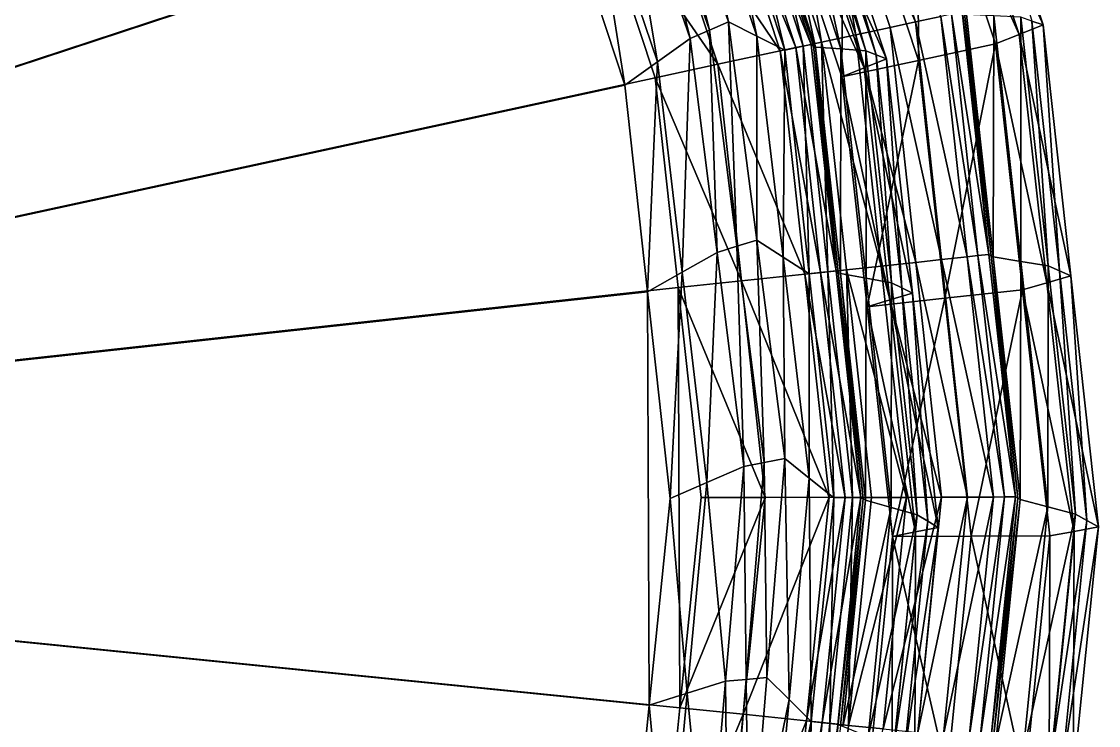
# Model space of a CAD drawing. Extents: x -0.89 to 1.27, y -1.13 to 1.5.
# Drawn here: x 0.789 to 1.27, y -0.1452 to 0.1694 of the extents above; entities that cross this region are included whole.
import ezdxf

# ---------------------------------------------------------------- set-up
doc = ezdxf.new("R2010")
doc.units = 0
doc.layers.add('NoName2', color=15, linetype='CONTINUOUS')

msp = doc.modelspace()

# ---------------------------------------------------------------- linework, layer by layer
at = {"layer": 'NoName2', "color": 0}
for points in [[(0.790944, 0.626271, 0.062981), (0.189727, -0.047198, 0.062977), (0.714364, 0.681412, 0.062979)], [(0.854386, 0.556413, 0.062983), (0.189727, -0.047198, 0.062977), (0.790944, 0.626271, 0.062981)], [(0.844202, 0.546846, 0.000989), (0.781731, 0.615635, 0.000987), (0.189721, -0.047525, 0.000983)], [(0.917829, 0.486555, 0.062984), (0.189727, -0.047198, 0.062977), (0.854386, 0.556413, 0.062983)], [(0.906672, 0.478057, 0.00099), (0.844202, 0.546846, 0.000989), (0.189721, -0.047525, 0.000983)], [(0.96536, 0.405033, 0.062986), (0.189727, -0.047198, 0.062977), (0.917829, 0.486555, 0.062984)], [(0.953476, 0.397784, 0.000992), (0.906672, 0.478057, 0.00099), (0.189721, -0.047525, 0.000983)], [(1.012891, 0.323511, 0.062987), (0.189727, -0.047198, 0.062977), (0.96536, 0.405033, 0.062986)], [(1.000279, 0.31751, 0.000993), (0.953476, 0.397784, 0.000992), (0.189721, -0.047525, 0.000983)], [(1.042434, 0.233888, 0.062988), (0.189727, -0.047198, 0.062977), (1.012891, 0.323511, 0.062987)], [(1.02937, 0.229259, 0.000995), (1.000279, 0.31751, 0.000993), (0.189721, -0.047525, 0.000983)], [(1.245261, 0.167842, 3.487968), (1.199513, 0.269748, 3.51525), (1.209824, 0.275005, 3.487945)], [(1.245261, 0.167842, 3.487968), (1.209824, 0.275005, 3.487945), (1.240266, 0.169556, 3.459991)], [(1.188225, 0.169181, 0.094497), (1.154788, 0.270613, 0.094495), (1.143846, 0.267006, 0.061855)], [(1.188225, 0.169181, 0.094497), (1.199547, 0.171638, 0.127138), (1.154788, 0.270613, 0.094495)], [(1.234616, 0.163634, 3.515269), (1.189202, 0.26449, 3.542557), (1.199513, 0.269748, 3.51525)], [(1.234616, 0.163634, 3.515269), (1.199513, 0.269748, 3.51525), (1.245261, 0.167842, 3.487968)], [(1.161612, 0.163405, 0.045895), (1.143846, 0.267006, 0.061855), (1.129068, 0.262134, 0.045894)], [(1.176903, 0.166724, 0.061856), (1.188225, 0.169181, 0.094497), (1.143846, 0.267006, 0.061855)], [(1.176903, 0.166724, 0.061856), (1.143846, 0.267006, 0.061855), (1.161612, 0.163405, 0.045895)], [(1.096252, 0.165522, 0.008192), (1.072304, 0.26196, 0.009061), (1.064201, 0.257439, 0.008499)], [(1.104828, 0.169189, 0.008612), (1.085367, 0.256997, 0.019497), (1.072304, 0.26196, 0.009061)], [(1.104828, 0.169189, 0.008612), (1.072304, 0.26196, 0.009061), (1.096252, 0.165522, 0.008192)], [(1.146322, 0.160087, 0.029935), (1.129068, 0.262134, 0.045894), (1.114289, 0.257263, 0.029934)], [(1.161612, 0.163405, 0.045895), (1.129068, 0.262134, 0.045894), (1.146322, 0.160087, 0.029935)], [(1.189683, 0.152022, 3.542545), (1.156066, 0.25361, 3.542531), (1.189202, 0.26449, 3.542557)], [(1.22397, 0.159426, 3.542571), (1.189202, 0.26449, 3.542557), (1.234616, 0.163634, 3.515269)], [(1.22397, 0.159426, 3.542571), (1.189683, 0.152022, 3.542545), (1.189202, 0.26449, 3.542557)], [(1.087676, 0.161854, 0.007772), (1.064201, 0.257439, 0.008499), (1.056099, 0.252919, 0.007938)], [(1.096252, 0.165522, 0.008192), (1.064201, 0.257439, 0.008499), (1.087676, 0.161854, 0.007772)], [(1.11737, 0.162858, 0.019273), (1.085367, 0.256997, 0.019497), (1.104828, 0.169189, 0.008612)], [(1.11737, 0.162858, 0.019273), (1.09843, 0.252035, 0.029933), (1.085367, 0.256997, 0.019497)], [(1.141726, 0.159145, 0.194005), (1.103163, 0.253714, 0.16125), (1.109847, 0.255854, 0.194004)], [(1.138117, 0.158306, 0.029935), (1.114289, 0.257263, 0.029934), (1.106359, 0.254649, 0.029934)], [(1.141723, 0.159016, 0.259512), (1.109844, 0.255725, 0.259511), (1.109843, 0.255714, 1.554133)], [(1.141723, 0.159005, 1.554134), (1.141723, 0.159016, 0.259512), (1.109843, 0.255714, 1.554133)], [(1.141723, 0.159005, 1.554134), (1.109843, 0.255714, 1.554133), (1.109846, 0.255702, 2.848755)], [(1.141724, 0.159081, 0.226758), (1.109845, 0.255789, 0.226757), (1.109844, 0.255725, 0.259511)], [(1.141723, 0.159016, 0.259512), (1.141724, 0.159081, 0.226758), (1.109844, 0.255725, 0.259511)], [(1.141726, 0.159145, 0.194005), (1.109847, 0.255854, 0.194004), (1.109845, 0.255789, 0.226757)], [(1.141724, 0.159081, 0.226758), (1.141726, 0.159145, 0.194005), (1.109845, 0.255789, 0.226757)], [(1.141722, 0.158995, 2.848756), (1.141723, 0.159005, 1.554134), (1.109846, 0.255702, 2.848755)], [(1.141722, 0.158995, 2.848756), (1.109846, 0.255702, 2.848755), (1.110796, 0.255156, 3.112041)], [(1.142696, 0.15846, 3.11206), (1.141722, 0.158995, 2.848756), (1.110796, 0.255156, 3.112041)], [(1.142696, 0.15846, 3.11206), (1.110796, 0.255156, 3.112041), (1.111746, 0.25461, 3.375327)], [(1.143669, 0.157924, 3.375362), (1.111746, 0.25461, 3.375327), (1.12258, 0.254991, 3.403631)], [(1.146322, 0.160087, 0.029935), (1.114289, 0.257263, 0.029934), (1.138117, 0.158306, 0.029935)], [(1.154907, 0.157124, 3.403663), (1.12258, 0.254991, 3.403631), (1.133413, 0.255371, 3.431935)], [(1.154907, 0.157124, 3.403663), (1.143669, 0.157924, 3.375362), (1.12258, 0.254991, 3.403631)], [(1.166144, 0.156322, 3.431965), (1.154907, 0.157124, 3.403663), (1.133413, 0.255371, 3.431935)], [(1.166144, 0.156322, 3.431965), (1.133413, 0.255371, 3.431935), (1.137847, 0.254091, 3.459915)], [(1.073068, 0.151431, 0.004384), (1.056099, 0.252919, 0.007938), (1.042734, 0.241089, 0.004466)], [(1.087676, 0.161854, 0.007772), (1.056099, 0.252919, 0.007938), (1.073068, 0.151431, 0.004384)], [(1.127895, 0.156272, 0.128497), (1.069457, 0.242732, 0.095742), (1.096479, 0.251575, 0.128496)], [(1.13481, 0.157708, 0.161251), (1.096479, 0.251575, 0.128496), (1.103163, 0.253714, 0.16125)], [(1.127895, 0.156272, 0.128497), (1.096479, 0.251575, 0.128496), (1.13481, 0.157708, 0.161251)], [(1.129913, 0.156526, 0.029935), (1.106359, 0.254649, 0.029934), (1.09843, 0.252035, 0.029933)], [(1.129913, 0.156526, 0.029935), (1.09843, 0.252035, 0.029933), (1.11737, 0.162858, 0.019273)], [(1.13481, 0.157708, 0.161251), (1.103163, 0.253714, 0.16125), (1.141726, 0.159145, 0.194005)], [(1.138117, 0.158306, 0.029935), (1.106359, 0.254649, 0.029934), (1.129913, 0.156526, 0.029935)], [(1.143669, 0.157924, 3.375362), (1.142696, 0.15846, 3.11206), (1.111746, 0.25461, 3.375327)], [(1.155397, 0.144618, 3.542519), (1.12293, 0.24273, 3.542506), (1.156066, 0.25361, 3.542531)], [(1.175372, 0.152738, 3.487917), (1.14228, 0.25281, 3.487895), (1.132605, 0.24777, 3.5152)], [(1.170758, 0.15453, 3.459941), (1.137847, 0.254091, 3.459915), (1.14228, 0.25281, 3.487895)], [(1.170758, 0.15453, 3.459941), (1.166144, 0.156322, 3.431965), (1.137847, 0.254091, 3.459915)], [(1.175372, 0.152738, 3.487917), (1.170758, 0.15453, 3.459941), (1.14228, 0.25281, 3.487895)], [(1.189683, 0.152022, 3.542545), (1.155397, 0.144618, 3.542519), (1.156066, 0.25361, 3.542531)], [(1.165385, 0.148678, 3.515218), (1.132605, 0.24777, 3.5152), (1.12293, 0.24273, 3.542506)], [(1.165385, 0.148678, 3.515218), (1.175372, 0.152738, 3.487917), (1.132605, 0.24777, 3.5152)], [(1.058461, 0.141008, 0.000996), (1.042734, 0.241089, 0.004466), (1.02937, 0.229259, 0.000995)], [(1.099936, 0.150269, 0.095744), (1.042434, 0.233888, 0.062988), (1.069457, 0.242732, 0.095742)], [(1.073068, 0.151431, 0.004384), (1.042734, 0.241089, 0.004466), (1.058461, 0.141008, 0.000996)], [(1.099936, 0.150269, 0.095744), (1.069457, 0.242732, 0.095742), (1.127895, 0.156272, 0.128497)], [(1.155397, 0.144618, 3.542519), (1.165385, 0.148678, 3.515218), (1.12293, 0.24273, 3.542506)], [(1.071977, 0.144265, 0.06299), (0.189727, -0.047198, 0.062977), (1.042434, 0.233888, 0.062988)], [(1.071977, 0.144265, 0.06299), (1.042434, 0.233888, 0.062988), (1.099936, 0.150269, 0.095744)], [(1.058461, 0.141008, 0.000996), (1.02937, 0.229259, 0.000995), (0.189721, -0.047525, 0.000983)], [(1.221051, 0.065334, 0.19242), (1.209191, 0.173731, 0.192419), (1.204369, 0.172684, 0.159778)], [(1.221043, 0.065333, 0.257701), (1.209182, 0.173714, 1.554643), (1.209183, 0.173729, 0.2577)], [(1.221042, 0.065319, 1.554644), (1.209182, 0.1737, 2.851586), (1.209182, 0.173714, 1.554643)], [(1.221042, 0.065319, 1.554644), (1.209182, 0.173714, 1.554643), (1.221043, 0.065333, 0.257701)], [(1.221042, 0.065304, 2.851588), (1.209182, 0.1737, 2.851586), (1.221042, 0.065319, 1.554644)], [(1.221042, 0.065304, 2.851588), (1.210139, 0.173109, 3.113497), (1.209182, 0.1737, 2.851586)], [(1.221047, 0.065333, 0.225061), (1.209183, 0.173729, 0.2577), (1.209187, 0.17373, 0.22506)], [(1.221043, 0.065333, 0.257701), (1.209183, 0.173729, 0.2577), (1.221047, 0.065333, 0.225061)], [(1.221051, 0.065334, 0.19242), (1.209187, 0.17373, 0.22506), (1.209191, 0.173731, 0.192419)], [(1.221047, 0.065333, 0.225061), (1.209187, 0.17373, 0.22506), (1.221051, 0.065334, 0.19242)], [(1.108493, 0.068948, 0.008116), (1.104828, 0.169189, 0.008612), (1.096252, 0.165522, 0.008192)], [(1.117354, 0.071683, 0.008428), (1.11737, 0.162858, 0.019273), (1.104828, 0.169189, 0.008612)], [(1.117354, 0.071683, 0.008428), (1.104828, 0.169189, 0.008612), (1.108493, 0.068948, 0.008116)], [(1.199841, 0.063013, 0.094498), (1.188225, 0.169181, 0.094497), (1.176903, 0.166724, 0.061856)], [(1.211295, 0.064266, 0.127139), (1.199547, 0.171638, 0.127138), (1.188225, 0.169181, 0.094497)], [(1.199841, 0.063013, 0.094498), (1.211295, 0.064266, 0.127139), (1.188225, 0.169181, 0.094497)], [(1.216173, 0.0648, 0.159779), (1.204369, 0.172684, 0.159778), (1.199547, 0.171638, 0.127138)], [(1.211295, 0.064266, 0.127139), (1.216173, 0.0648, 0.159779), (1.199547, 0.171638, 0.127138)], [(1.216173, 0.0648, 0.159779), (1.221051, 0.065334, 0.19242), (1.204369, 0.172684, 0.159778)], [(1.222031, 0.064732, 3.11351), (1.210139, 0.173109, 3.113497), (1.221042, 0.065304, 2.851588)], [(1.222031, 0.064732, 3.11351), (1.211097, 0.172518, 3.375407), (1.210139, 0.173109, 3.113497)], [(1.22302, 0.064159, 3.37543), (1.211097, 0.172518, 3.375407), (1.222031, 0.064732, 3.11351)], [(1.22302, 0.064159, 3.37543), (1.223184, 0.171895, 3.403711), (1.211097, 0.172518, 3.375407)], [(1.235257, 0.062212, 3.40373), (1.223184, 0.171895, 3.403711), (1.22302, 0.064159, 3.37543)], [(1.235257, 0.062212, 3.40373), (1.23527, 0.171271, 3.432014), (1.223184, 0.171895, 3.403711)], [(1.247495, 0.060265, 3.432029), (1.23527, 0.171271, 3.432014), (1.235257, 0.062212, 3.40373)], [(1.247495, 0.060265, 3.432029), (1.240266, 0.169556, 3.459991), (1.23527, 0.171271, 3.432014)], [(1.252558, 0.057977, 3.460002), (1.245261, 0.167842, 3.487968), (1.240266, 0.169556, 3.459991)], [(1.252558, 0.057977, 3.460002), (1.240266, 0.169556, 3.459991), (1.247495, 0.060265, 3.432029)], [(1.09963, 0.066214, 0.007805), (1.096252, 0.165522, 0.008192), (1.087676, 0.161854, 0.007772)], [(1.108493, 0.068948, 0.008116), (1.096252, 0.165522, 0.008192), (1.09963, 0.066214, 0.007805)], [(1.188387, 0.06176, 0.061857), (1.176903, 0.166724, 0.061856), (1.161612, 0.163405, 0.045895)], [(1.188387, 0.06176, 0.061857), (1.199841, 0.063013, 0.094498), (1.176903, 0.166724, 0.061856)], [(1.246858, 0.052579, 3.515271), (1.22397, 0.159426, 3.542571), (1.234616, 0.163634, 3.515269)], [(1.257621, 0.055689, 3.487974), (1.234616, 0.163634, 3.515269), (1.245261, 0.167842, 3.487968)], [(1.246858, 0.052579, 3.515271), (1.234616, 0.163634, 3.515269), (1.257621, 0.055689, 3.487974)], [(1.257621, 0.055689, 3.487974), (1.245261, 0.167842, 3.487968), (1.252558, 0.057977, 3.460002)], [(1.087676, 0.161854, 0.007772), (1.073068, 0.151431, 0.004384), (1.084099, 0.057426, 0.004401)], [(1.09963, 0.066214, 0.007805), (1.087676, 0.161854, 0.007772), (1.084099, 0.057426, 0.004401)], [(1.129103, 0.064121, 0.019182), (1.11737, 0.162858, 0.019273), (1.117354, 0.071683, 0.008428)], [(1.129103, 0.064121, 0.019182), (1.129913, 0.156526, 0.029935), (1.11737, 0.162858, 0.019273)], [(1.152801, 0.057922, 0.194006), (1.13481, 0.157708, 0.161251), (1.141726, 0.159145, 0.194005)], [(1.149151, 0.057467, 0.029936), (1.146322, 0.160087, 0.029935), (1.138117, 0.158306, 0.029935)], [(1.152798, 0.057782, 1.554135), (1.141723, 0.159005, 1.554134), (1.141722, 0.158995, 2.848756)], [(1.152797, 0.057771, 2.848757), (1.141722, 0.158995, 2.848756), (1.142696, 0.15846, 3.11206)], [(1.152797, 0.057771, 2.848757), (1.152798, 0.057782, 1.554135), (1.141722, 0.158995, 2.848756)], [(1.1528, 0.057857, 0.226759), (1.141724, 0.159081, 0.226758), (1.141723, 0.159016, 0.259512)], [(1.152799, 0.057793, 0.259513), (1.141723, 0.159016, 0.259512), (1.141723, 0.159005, 1.554134)], [(1.152799, 0.057793, 0.259513), (1.1528, 0.057857, 0.226759), (1.141723, 0.159016, 0.259512)], [(1.152798, 0.057782, 1.554135), (1.152799, 0.057793, 0.259513), (1.141723, 0.159005, 1.554134)], [(1.152801, 0.057922, 0.194006), (1.141726, 0.159145, 0.194005), (1.141724, 0.159081, 0.226758)], [(1.1528, 0.057857, 0.226759), (1.152801, 0.057922, 0.194006), (1.141724, 0.159081, 0.226758)], [(1.17292, 0.060067, 0.045897), (1.161612, 0.163405, 0.045895), (1.146322, 0.160087, 0.029935)], [(1.157451, 0.058375, 0.029936), (1.146322, 0.160087, 0.029935), (1.149151, 0.057467, 0.029936)], [(1.157451, 0.058375, 0.029936), (1.17292, 0.060067, 0.045897), (1.146322, 0.160087, 0.029935)], [(1.17292, 0.060067, 0.045897), (1.188387, 0.06176, 0.061857), (1.161612, 0.163405, 0.045895)], [(1.22397, 0.159426, 3.542571), (1.201408, 0.045704, 3.542543), (1.189683, 0.152022, 3.542545)], [(1.236096, 0.04947, 3.542568), (1.201408, 0.045704, 3.542543), (1.22397, 0.159426, 3.542571)], [(1.236096, 0.04947, 3.542568), (1.22397, 0.159426, 3.542571), (1.246858, 0.052579, 3.515271)], [(1.13881, 0.056519, 0.128499), (1.099936, 0.150269, 0.095744), (1.127895, 0.156272, 0.128497)], [(1.145805, 0.057221, 0.161252), (1.127895, 0.156272, 0.128497), (1.13481, 0.157708, 0.161251)], [(1.13881, 0.056519, 0.128499), (1.127895, 0.156272, 0.128497), (1.145805, 0.057221, 0.161252)], [(1.140851, 0.056558, 0.029936), (1.129913, 0.156526, 0.029935), (1.129103, 0.064121, 0.019182)], [(1.140851, 0.056558, 0.029936), (1.138117, 0.158306, 0.029935), (1.129913, 0.156526, 0.029935)], [(1.145805, 0.057221, 0.161252), (1.13481, 0.157708, 0.161251), (1.152801, 0.057922, 0.194006)], [(1.149151, 0.057467, 0.029936), (1.138117, 0.158306, 0.029935), (1.140851, 0.056558, 0.029936)], [(1.1538, 0.057254, 3.112072), (1.152797, 0.057771, 2.848757), (1.142696, 0.15846, 3.11206)], [(1.1538, 0.057254, 3.112072), (1.142696, 0.15846, 3.11206), (1.143669, 0.157924, 3.375362)], [(1.154801, 0.056736, 3.375384), (1.143669, 0.157924, 3.375362), (1.154907, 0.157124, 3.403663)], [(1.154801, 0.056736, 3.375384), (1.1538, 0.057254, 3.112072), (1.143669, 0.157924, 3.375362)], [(1.16618, 0.054699, 3.403682), (1.154801, 0.056736, 3.375384), (1.154907, 0.157124, 3.403663)], [(1.16618, 0.054699, 3.403682), (1.154907, 0.157124, 3.403663), (1.166144, 0.156322, 3.431965)], [(1.177558, 0.052661, 3.431979), (1.16618, 0.054699, 3.403682), (1.166144, 0.156322, 3.431965)], [(1.177558, 0.052661, 3.431979), (1.166144, 0.156322, 3.431965), (1.170758, 0.15453, 3.459941)], [(1.182235, 0.050334, 3.459951), (1.177558, 0.052661, 3.431979), (1.170758, 0.15453, 3.459941)], [(1.182235, 0.050334, 3.459951), (1.170758, 0.15453, 3.459941), (1.175372, 0.152738, 3.487917)], [(1.073068, 0.151431, 0.004384), (1.058461, 0.141008, 0.000996), (1.068567, 0.048638, 0.000997)], [(1.084099, 0.057426, 0.004401), (1.073068, 0.151431, 0.004384), (1.068567, 0.048638, 0.000997)], [(1.110525, 0.053489, 0.095745), (1.071977, 0.144265, 0.06299), (1.099936, 0.150269, 0.095744)], [(1.110525, 0.053489, 0.095745), (1.099936, 0.150269, 0.095744), (1.13881, 0.056519, 0.128499)], [(1.189683, 0.152022, 3.542545), (1.16672, 0.041938, 3.542517), (1.155397, 0.144618, 3.542519)], [(1.186912, 0.048007, 3.487923), (1.175372, 0.152738, 3.487917), (1.165385, 0.148678, 3.515218)], [(1.201408, 0.045704, 3.542543), (1.16672, 0.041938, 3.542517), (1.189683, 0.152022, 3.542545)], [(1.186912, 0.048007, 3.487923), (1.182235, 0.050334, 3.459951), (1.175372, 0.152738, 3.487917)], [(1.176816, 0.044973, 3.515219), (1.165385, 0.148678, 3.515218), (1.155397, 0.144618, 3.542519)], [(1.16672, 0.041938, 3.542517), (1.176816, 0.044973, 3.515219), (1.155397, 0.144618, 3.542519)], [(1.176816, 0.044973, 3.515219), (1.186912, 0.048007, 3.487923), (1.165385, 0.148678, 3.515218)], [(1.068567, 0.048638, 0.000997), (1.058461, 0.141008, 0.000996), (0.189721, -0.047525, 0.000983)], [(1.082241, 0.050459, 0.062991), (0.189727, -0.047198, 0.062977), (1.071977, 0.144265, 0.06299)], [(1.082241, 0.050459, 0.062991), (1.071977, 0.144265, 0.06299), (1.110525, 0.053489, 0.095745)], [(1.111585, -0.029426, 0.007837), (1.108493, 0.068948, 0.008116), (1.09963, 0.066214, 0.007805)], [(1.120733, -0.027625, 0.00804), (1.117354, 0.071683, 0.008428), (1.108493, 0.068948, 0.008116)], [(1.120733, -0.027625, 0.00804), (1.108493, 0.068948, 0.008116), (1.111585, -0.029426, 0.007837)], [(1.129881, -0.025824, 0.008244), (1.129103, 0.064121, 0.019182), (1.117354, 0.071683, 0.008428)], [(1.129881, -0.025824, 0.008244), (1.117354, 0.071683, 0.008428), (1.120733, -0.027625, 0.00804)], [(1.09963, 0.066214, 0.007805), (1.084099, 0.057426, 0.004401), (1.09513, -0.03658, 0.004417)], [(1.111585, -0.029426, 0.007837), (1.09963, 0.066214, 0.007805), (1.09513, -0.03658, 0.004417)], [(1.140835, -0.034616, 0.01909), (1.129103, 0.064121, 0.019182), (1.129881, -0.025824, 0.008244)], [(1.140835, -0.034616, 0.01909), (1.140851, 0.056558, 0.029936), (1.129103, 0.064121, 0.019182)], [(1.211458, -0.043155, 0.094499), (1.199841, 0.063013, 0.094498), (1.188387, 0.06176, 0.061857)], [(1.223043, -0.043105, 0.12714), (1.211295, 0.064266, 0.127139), (1.199841, 0.063013, 0.094498)], [(1.211458, -0.043155, 0.094499), (1.223043, -0.043105, 0.12714), (1.199841, 0.063013, 0.094498)], [(1.227978, -0.043084, 0.159781), (1.216173, 0.0648, 0.159779), (1.211295, 0.064266, 0.127139)], [(1.223043, -0.043105, 0.12714), (1.227978, -0.043084, 0.159781), (1.211295, 0.064266, 0.127139)], [(1.232912, -0.043063, 0.192421), (1.221051, 0.065334, 0.19242), (1.216173, 0.0648, 0.159779)], [(1.227978, -0.043084, 0.159781), (1.232912, -0.043063, 0.192421), (1.216173, 0.0648, 0.159779)], [(1.232903, -0.043063, 0.257703), (1.221042, 0.065319, 1.554644), (1.221043, 0.065333, 0.257701)], [(1.232902, -0.043077, 1.554646), (1.221042, 0.065319, 1.554644), (1.232903, -0.043063, 0.257703)], [(1.232902, -0.043077, 1.554646), (1.221042, 0.065304, 2.851588), (1.221042, 0.065319, 1.554644)], [(1.232902, -0.043092, 2.851588), (1.222031, 0.064732, 3.11351), (1.221042, 0.065304, 2.851588)], [(1.232902, -0.043092, 2.851588), (1.221042, 0.065304, 2.851588), (1.232902, -0.043077, 1.554646)], [(1.232908, -0.043063, 0.225062), (1.221043, 0.065333, 0.257701), (1.221047, 0.065333, 0.225061)], [(1.232903, -0.043063, 0.257703), (1.221043, 0.065333, 0.257701), (1.232908, -0.043063, 0.225062)], [(1.232912, -0.043063, 0.192421), (1.221047, 0.065333, 0.225061), (1.221051, 0.065334, 0.19242)], [(1.232908, -0.043063, 0.225062), (1.221047, 0.065333, 0.225061), (1.232912, -0.043063, 0.192421)], [(1.233922, -0.043646, 3.113521), (1.222031, 0.064732, 3.11351), (1.232902, -0.043092, 2.851588)], [(1.233922, -0.043646, 3.113521), (1.22302, 0.064159, 3.37543), (1.222031, 0.064732, 3.11351)], [(1.234942, -0.0442, 3.375454), (1.235257, 0.062212, 3.40373), (1.22302, 0.064159, 3.37543)], [(1.234942, -0.0442, 3.375454), (1.22302, 0.064159, 3.37543), (1.233922, -0.043646, 3.113521)], [(1.163877, -0.043302, 0.194007), (1.145805, 0.057221, 0.161252), (1.152801, 0.057922, 0.194006)], [(1.160185, -0.043373, 0.029937), (1.157451, 0.058375, 0.029936), (1.149151, 0.057467, 0.029936)], [(1.163873, -0.043441, 1.554137), (1.152798, 0.057782, 1.554135), (1.152797, 0.057771, 2.848757)], [(1.163873, -0.043452, 2.848759), (1.163873, -0.043441, 1.554137), (1.152797, 0.057771, 2.848757)], [(1.163873, -0.043452, 2.848759), (1.152797, 0.057771, 2.848757), (1.1538, 0.057254, 3.112072)], [(1.163873, -0.04343, 0.259514), (1.152799, 0.057793, 0.259513), (1.152798, 0.057782, 1.554135)], [(1.163873, -0.043441, 1.554137), (1.163873, -0.04343, 0.259514), (1.152798, 0.057782, 1.554135)], [(1.163875, -0.043366, 0.22676), (1.1528, 0.057857, 0.226759), (1.152799, 0.057793, 0.259513)], [(1.163873, -0.04343, 0.259514), (1.163875, -0.043366, 0.22676), (1.152799, 0.057793, 0.259513)], [(1.163877, -0.043302, 0.194007), (1.152801, 0.057922, 0.194006), (1.1528, 0.057857, 0.226759)], [(1.163875, -0.043366, 0.22676), (1.163877, -0.043302, 0.194007), (1.1528, 0.057857, 0.226759)], [(1.184226, -0.043271, 0.045898), (1.17292, 0.060067, 0.045897), (1.157451, 0.058375, 0.029936)], [(1.16858, -0.043337, 0.029937), (1.184226, -0.043271, 0.045898), (1.157451, 0.058375, 0.029936)], [(1.16858, -0.043337, 0.029937), (1.157451, 0.058375, 0.029936), (1.160185, -0.043373, 0.029937)], [(1.199872, -0.043204, 0.061858), (1.188387, 0.06176, 0.061857), (1.17292, 0.060067, 0.045897)], [(1.184226, -0.043271, 0.045898), (1.199872, -0.043204, 0.061858), (1.17292, 0.060067, 0.045897)], [(1.199872, -0.043204, 0.061858), (1.211458, -0.043155, 0.094499), (1.188387, 0.06176, 0.061857)], [(1.247331, -0.047471, 3.403749), (1.235257, 0.062212, 3.40373), (1.234942, -0.0442, 3.375454)], [(1.247331, -0.047471, 3.403749), (1.247495, 0.060265, 3.432029), (1.235257, 0.062212, 3.40373)], [(1.259719, -0.050742, 3.432045), (1.247495, 0.060265, 3.432029), (1.247331, -0.047471, 3.403749)], [(1.259719, -0.050742, 3.432045), (1.252558, 0.057977, 3.460002), (1.247495, 0.060265, 3.432029)], [(1.264849, -0.053603, 3.460013), (1.252558, 0.057977, 3.460002), (1.259719, -0.050742, 3.432045)], [(1.264849, -0.053603, 3.460013), (1.257621, 0.055689, 3.487974), (1.252558, 0.057977, 3.460002)], [(1.084099, 0.057426, 0.004401), (1.068567, 0.048638, 0.000997), (1.078674, -0.043733, 0.000998)], [(1.09513, -0.03658, 0.004417), (1.084099, 0.057426, 0.004401), (1.078674, -0.043733, 0.000998)], [(1.121114, -0.04329, 0.095746), (1.082241, 0.050459, 0.062991), (1.110525, 0.053489, 0.095745)], [(1.149724, -0.043233, 0.1285), (1.110525, 0.053489, 0.095745), (1.13881, 0.056519, 0.128499)], [(1.121114, -0.04329, 0.095746), (1.110525, 0.053489, 0.095745), (1.149724, -0.043233, 0.1285)], [(1.1568, -0.043267, 0.161253), (1.13881, 0.056519, 0.128499), (1.145805, 0.057221, 0.161252)], [(1.149724, -0.043233, 0.1285), (1.13881, 0.056519, 0.128499), (1.1568, -0.043267, 0.161253)], [(1.151789, -0.043409, 0.029937), (1.140851, 0.056558, 0.029936), (1.140835, -0.034616, 0.01909)], [(1.151789, -0.043409, 0.029937), (1.149151, 0.057467, 0.029936), (1.140851, 0.056558, 0.029936)], [(1.1568, -0.043267, 0.161253), (1.145805, 0.057221, 0.161252), (1.163877, -0.043302, 0.194007)], [(1.160185, -0.043373, 0.029937), (1.149151, 0.057467, 0.029936), (1.151789, -0.043409, 0.029937)], [(1.164903, -0.043952, 3.112082), (1.163873, -0.043452, 2.848759), (1.1538, 0.057254, 3.112072)], [(1.164903, -0.043952, 3.112082), (1.1538, 0.057254, 3.112072), (1.154801, 0.056736, 3.375384)], [(1.165933, -0.044452, 3.375405), (1.164903, -0.043952, 3.112082), (1.154801, 0.056736, 3.375384)], [(1.165933, -0.044452, 3.375405), (1.154801, 0.056736, 3.375384), (1.16618, 0.054699, 3.403682)], [(1.177453, -0.047726, 3.403699), (1.165933, -0.044452, 3.375405), (1.16618, 0.054699, 3.403682)], [(1.177453, -0.047726, 3.403699), (1.16618, 0.054699, 3.403682), (1.177558, 0.052661, 3.431979)], [(1.26998, -0.056463, 3.487981), (1.246858, 0.052579, 3.515271), (1.257621, 0.055689, 3.487974)], [(1.26998, -0.056463, 3.487981), (1.257621, 0.055689, 3.487974), (1.264849, -0.053603, 3.460013)], [(1.069355, -0.136187, 0.000998), (1.068567, 0.048638, 0.000997), (0.189721, -0.047525, 0.000983)], [(1.083041, -0.137239, 0.062992), (0.189727, -0.047198, 0.062977), (1.082241, 0.050459, 0.062991)], [(1.078674, -0.043733, 0.000998), (1.068567, 0.048638, 0.000997), (1.069355, -0.136187, 0.000998)], [(1.092505, -0.043348, 0.062992), (1.083041, -0.137239, 0.062992), (1.082241, 0.050459, 0.062991)], [(1.092505, -0.043348, 0.062992), (1.082241, 0.050459, 0.062991), (1.121114, -0.04329, 0.095746)], [(1.188972, -0.051, 3.431992), (1.177453, -0.047726, 3.403699), (1.177558, 0.052661, 3.431979)], [(1.188972, -0.051, 3.431992), (1.177558, 0.052661, 3.431979), (1.182235, 0.050334, 3.459951)], [(1.193712, -0.053862, 3.45996), (1.182235, 0.050334, 3.459951), (1.186912, 0.048007, 3.487923)], [(1.193712, -0.053862, 3.45996), (1.188972, -0.051, 3.431992), (1.182235, 0.050334, 3.459951)], [(1.236096, 0.04947, 3.542568), (1.213131, -0.060615, 3.542539), (1.201408, 0.045704, 3.542543)], [(1.248222, -0.060487, 3.542565), (1.213131, -0.060615, 3.542539), (1.236096, 0.04947, 3.542568)], [(1.259101, -0.058475, 3.515273), (1.236096, 0.04947, 3.542568), (1.246858, 0.052579, 3.515271)], [(1.248222, -0.060487, 3.542565), (1.236096, 0.04947, 3.542568), (1.259101, -0.058475, 3.515273)], [(1.259101, -0.058475, 3.515273), (1.246858, 0.052579, 3.515271), (1.26998, -0.056463, 3.487981)], [(1.201408, 0.045704, 3.542543), (1.178041, -0.060743, 3.542514), (1.16672, 0.041938, 3.542517)], [(1.188247, -0.058733, 3.515222), (1.176816, 0.044973, 3.515219), (1.16672, 0.041938, 3.542517)], [(1.198452, -0.056724, 3.487929), (1.186912, 0.048007, 3.487923), (1.176816, 0.044973, 3.515219)], [(1.188247, -0.058733, 3.515222), (1.198452, -0.056724, 3.487929), (1.176816, 0.044973, 3.515219)], [(1.213131, -0.060615, 3.542539), (1.178041, -0.060743, 3.542514), (1.201408, 0.045704, 3.542543)], [(1.198452, -0.056724, 3.487929), (1.193712, -0.053862, 3.45996), (1.186912, 0.048007, 3.487923)], [(1.178041, -0.060743, 3.542514), (1.188247, -0.058733, 3.515222), (1.16672, 0.041938, 3.542517)], [(1.120733, -0.027625, 0.00804), (1.111585, -0.029426, 0.007837), (1.112629, -0.124633, 0.008199)], [(1.121863, -0.123804, 0.008332), (1.120733, -0.027625, 0.00804), (1.112629, -0.124633, 0.008199)], [(1.129881, -0.025824, 0.008244), (1.120733, -0.027625, 0.00804), (1.121863, -0.123804, 0.008332)], [(1.131783, -0.133635, 0.019135), (1.129881, -0.025824, 0.008244), (1.121863, -0.123804, 0.008332)], [(1.140835, -0.034616, 0.01909), (1.129881, -0.025824, 0.008244), (1.131783, -0.133635, 0.019135)], [(1.111585, -0.029426, 0.007837), (1.09513, -0.03658, 0.004417), (1.103395, -0.125462, 0.008066)], [(1.112629, -0.124633, 0.008199), (1.111585, -0.029426, 0.007837), (1.103395, -0.125462, 0.008066)], [(1.09513, -0.03658, 0.004417), (1.078674, -0.043733, 0.000998), (1.086375, -0.130824, 0.004532)], [(1.103395, -0.125462, 0.008066), (1.09513, -0.03658, 0.004417), (1.086375, -0.130824, 0.004532)], [(1.141704, -0.143466, 0.029938), (1.140835, -0.034616, 0.01909), (1.131783, -0.133635, 0.019135)], [(1.151789, -0.043409, 0.029937), (1.140835, -0.034616, 0.01909), (1.141704, -0.143466, 0.029938)], [(1.111351, -0.140157, 0.095746), (1.121114, -0.04329, 0.095746), (1.149724, -0.043233, 0.1285)], [(1.13966, -0.143075, 0.1285), (1.111351, -0.140157, 0.095746), (1.149724, -0.043233, 0.1285)], [(1.13966, -0.143075, 0.1285), (1.149724, -0.043233, 0.1285), (1.1568, -0.043267, 0.161253)], [(1.146662, -0.143846, 0.161254), (1.13966, -0.143075, 0.1285), (1.1568, -0.043267, 0.161253)], [(1.146662, -0.143846, 0.161254), (1.1568, -0.043267, 0.161253), (1.163877, -0.043302, 0.194007)], [(1.158318, -0.145141, 0.029938), (1.184226, -0.043271, 0.045898), (1.16858, -0.043337, 0.029937)], [(1.1738, -0.146701, 0.045898), (1.184226, -0.043271, 0.045898), (1.158318, -0.145141, 0.029938)], [(1.1738, -0.146701, 0.045898), (1.199872, -0.043204, 0.061858), (1.184226, -0.043271, 0.045898)], [(1.189283, -0.148262, 0.061859), (1.199872, -0.043204, 0.061858), (1.1738, -0.146701, 0.045898)], [(1.189283, -0.148262, 0.061859), (1.211458, -0.043155, 0.094499), (1.199872, -0.043204, 0.061858)], [(1.200747, -0.149417, 0.0945), (1.211458, -0.043155, 0.094499), (1.189283, -0.148262, 0.061859)], [(1.200747, -0.149417, 0.0945), (1.223043, -0.043105, 0.12714), (1.211458, -0.043155, 0.094499)], [(1.212211, -0.150573, 0.127141), (1.223043, -0.043105, 0.12714), (1.200747, -0.149417, 0.0945)], [(1.212211, -0.150573, 0.127141), (1.227978, -0.043084, 0.159781), (1.223043, -0.043105, 0.12714)], [(1.217093, -0.151065, 0.159781), (1.227978, -0.043084, 0.159781), (1.212211, -0.150573, 0.127141)], [(1.217093, -0.151065, 0.159781), (1.232912, -0.043063, 0.192421), (1.227978, -0.043084, 0.159781)], [(1.221976, -0.151557, 0.192422), (1.232912, -0.043063, 0.192421), (1.217093, -0.151065, 0.159781)], [(1.221966, -0.151585, 2.85159), (1.232902, -0.043092, 2.851588), (1.221967, -0.151571, 1.554646)], [(1.221966, -0.151585, 2.85159), (1.233922, -0.043646, 3.113521), (1.232902, -0.043092, 2.851588)], [(1.221967, -0.151556, 0.257703), (1.232903, -0.043063, 0.257703), (1.232908, -0.043063, 0.225062)], [(1.221971, -0.151557, 0.225063), (1.221967, -0.151556, 0.257703), (1.232908, -0.043063, 0.225062)], [(1.221967, -0.151556, 0.257703), (1.232902, -0.043077, 1.554646), (1.232903, -0.043063, 0.257703)], [(1.221967, -0.151571, 1.554646), (1.232902, -0.043092, 2.851588), (1.232902, -0.043077, 1.554646)], [(1.221967, -0.151571, 1.554646), (1.232902, -0.043077, 1.554646), (1.221967, -0.151556, 0.257703)], [(1.221971, -0.151557, 0.225063), (1.232908, -0.043063, 0.225062), (1.232912, -0.043063, 0.192421)], [(1.221976, -0.151557, 0.192422), (1.221971, -0.151557, 0.225063), (1.232912, -0.043063, 0.192421)], [(0.849244, -0.636291, 0.000999), (0.189721, -0.047525, 0.000983), (0.787362, -0.70561, 0.000999)], [(0.911126, -0.566972, 0.000999), (0.189721, -0.047525, 0.000983), (0.849244, -0.636291, 0.000999)], [(0.957244, -0.486302, 0.000999), (0.189721, -0.047525, 0.000983), (0.911126, -0.566972, 0.000999)], [(1.003361, -0.405632, 0.001), (0.189721, -0.047525, 0.000983), (0.957244, -0.486302, 0.000999)], [(1.031698, -0.317136, 0.000999), (0.189721, -0.047525, 0.000983), (1.003361, -0.405632, 0.001)], [(1.060036, -0.22864, 0.000999), (0.189721, -0.047525, 0.000983), (1.031698, -0.317136, 0.000999)], [(1.069355, -0.136187, 0.000998), (0.189721, -0.047525, 0.000983), (1.060036, -0.22864, 0.000999)], [(1.073578, -0.23113, 0.062993), (1.044799, -0.321001, 0.062993), (0.189727, -0.047198, 0.062977)], [(1.083041, -0.137239, 0.062992), (1.073578, -0.23113, 0.062993), (0.189727, -0.047198, 0.062977)], [(1.016021, -0.410872, 0.062994), (0.969186, -0.492797, 0.062994), (0.189727, -0.047198, 0.062977)], [(1.044799, -0.321001, 0.062993), (1.016021, -0.410872, 0.062994), (0.189727, -0.047198, 0.062977)], [(0.922352, -0.574721, 0.062994), (0.859507, -0.645118, 0.062993), (0.189727, -0.047198, 0.062977)], [(0.969186, -0.492797, 0.062994), (0.922352, -0.574721, 0.062994), (0.189727, -0.047198, 0.062977)], [(0.796663, -0.715515, 0.062993), (0.720556, -0.771307, 0.062992), (0.189727, -0.047198, 0.062977)], [(0.859507, -0.645118, 0.062993), (0.796663, -0.715515, 0.062993), (0.189727, -0.047198, 0.062977)], [(1.086375, -0.130824, 0.004532), (1.078674, -0.043733, 0.000998), (1.069355, -0.136187, 0.000998)], [(1.083041, -0.137239, 0.062992), (1.092505, -0.043348, 0.062992), (1.121114, -0.04329, 0.095746)], [(1.111351, -0.140157, 0.095746), (1.083041, -0.137239, 0.062992), (1.121114, -0.04329, 0.095746)], [(1.150011, -0.144304, 0.029938), (1.151789, -0.043409, 0.029937), (1.141704, -0.143466, 0.029938)], [(1.153664, -0.144616, 0.194008), (1.146662, -0.143846, 0.161254), (1.163877, -0.043302, 0.194007)], [(1.158318, -0.145141, 0.029938), (1.160185, -0.043373, 0.029937), (1.150011, -0.144304, 0.029938)], [(1.160185, -0.043373, 0.029937), (1.151789, -0.043409, 0.029937), (1.150011, -0.144304, 0.029938)], [(1.153661, -0.144745, 0.259515), (1.163873, -0.04343, 0.259514), (1.163873, -0.043441, 1.554137)], [(1.153661, -0.144745, 0.259515), (1.153663, -0.14468, 0.226761), (1.163873, -0.04343, 0.259514)], [(1.153661, -0.144755, 1.554137), (1.153661, -0.144745, 0.259515), (1.163873, -0.043441, 1.554137)], [(1.153661, -0.144755, 1.554137), (1.163873, -0.043441, 1.554137), (1.163873, -0.043452, 2.848759)], [(1.153661, -0.144766, 2.848759), (1.163873, -0.043452, 2.848759), (1.164903, -0.043952, 3.112082)], [(1.153661, -0.144766, 2.848759), (1.153661, -0.144755, 1.554137), (1.163873, -0.043452, 2.848759)], [(1.154724, -0.145243, 3.112086), (1.153661, -0.144766, 2.848759), (1.164903, -0.043952, 3.112082)], [(1.153663, -0.14468, 0.226761), (1.153664, -0.144616, 0.194008), (1.163875, -0.043366, 0.22676)], [(1.153663, -0.14468, 0.226761), (1.163875, -0.043366, 0.22676), (1.163873, -0.04343, 0.259514)], [(1.153664, -0.144616, 0.194008), (1.163877, -0.043302, 0.194007), (1.163875, -0.043366, 0.22676)], [(1.154724, -0.145243, 3.112086), (1.164903, -0.043952, 3.112082), (1.165933, -0.044452, 3.375405)], [(1.155787, -0.145719, 3.375412), (1.154724, -0.145243, 3.112086), (1.165933, -0.044452, 3.375405)], [(1.155787, -0.145719, 3.375412), (1.165933, -0.044452, 3.375405), (1.177453, -0.047726, 3.403699)], [(1.16718, -0.15023, 3.403702), (1.155787, -0.145719, 3.375412), (1.177453, -0.047726, 3.403699)], [(1.16858, -0.043337, 0.029937), (1.160185, -0.043373, 0.029937), (1.158318, -0.145141, 0.029938)], [(1.16718, -0.15023, 3.403702), (1.177453, -0.047726, 3.403699), (1.188972, -0.051, 3.431992)], [(1.223021, -0.152113, 3.113525), (1.233922, -0.043646, 3.113521), (1.221966, -0.151585, 2.85159)], [(1.223021, -0.152113, 3.113525), (1.234942, -0.0442, 3.375454), (1.233922, -0.043646, 3.113521)], [(1.224075, -0.152642, 3.375461), (1.234942, -0.0442, 3.375454), (1.223021, -0.152113, 3.113525)], [(1.224075, -0.152642, 3.375461), (1.247331, -0.047471, 3.403749), (1.234942, -0.0442, 3.375454)], [(1.236328, -0.157238, 3.403752), (1.247331, -0.047471, 3.403749), (1.224075, -0.152642, 3.375461)], [(1.236328, -0.157238, 3.403752), (1.259719, -0.050742, 3.432045), (1.247331, -0.047471, 3.403749)], [(1.178572, -0.154741, 3.431991), (1.16718, -0.15023, 3.403702), (1.188972, -0.051, 3.431992)], [(1.178572, -0.154741, 3.431991), (1.188972, -0.051, 3.431992), (1.193712, -0.053862, 3.45996)], [(1.248581, -0.161834, 3.432043), (1.259719, -0.050742, 3.432045), (1.236328, -0.157238, 3.403752)], [(1.248581, -0.161834, 3.432043), (1.264849, -0.053603, 3.460013), (1.259719, -0.050742, 3.432045)], [(1.183254, -0.158138, 3.459955), (1.178572, -0.154741, 3.431991), (1.193712, -0.053862, 3.45996)], [(1.183254, -0.158138, 3.459955), (1.193712, -0.053862, 3.45996), (1.198452, -0.056724, 3.487929)], [(1.187936, -0.161536, 3.48792), (1.183254, -0.158138, 3.459955), (1.198452, -0.056724, 3.487929)], [(1.187936, -0.161536, 3.48792), (1.198452, -0.056724, 3.487929), (1.188247, -0.058733, 3.515222)], [(1.253649, -0.165268, 3.460007), (1.264849, -0.053603, 3.460013), (1.248581, -0.161834, 3.432043)], [(1.253649, -0.165268, 3.460007), (1.26998, -0.056463, 3.487981), (1.264849, -0.053603, 3.460013)], [(1.258718, -0.168702, 3.48797), (1.26998, -0.056463, 3.487981), (1.253649, -0.165268, 3.460007)], [(1.258718, -0.168702, 3.48797), (1.259101, -0.058475, 3.515273), (1.26998, -0.056463, 3.487981)], [(1.202447, -0.167014, 3.54252), (1.167724, -0.163502, 3.542496), (1.178041, -0.060743, 3.542514)], [(1.167724, -0.163502, 3.542496), (1.17783, -0.162519, 3.515207), (1.178041, -0.060743, 3.542514)], [(1.17783, -0.162519, 3.515207), (1.188247, -0.058733, 3.515222), (1.178041, -0.060743, 3.542514)], [(1.17783, -0.162519, 3.515207), (1.187936, -0.161536, 3.48792), (1.188247, -0.058733, 3.515222)], [(1.213131, -0.060615, 3.542539), (1.202447, -0.167014, 3.54252), (1.178041, -0.060743, 3.542514)], [(1.237171, -0.170527, 3.542546), (1.202447, -0.167014, 3.54252), (1.213131, -0.060615, 3.542539)], [(1.248222, -0.060487, 3.542565), (1.237171, -0.170527, 3.542546), (1.213131, -0.060615, 3.542539)], [(1.237171, -0.170527, 3.542546), (1.248222, -0.060487, 3.542565), (1.247944, -0.169614, 3.515258)], [(1.247944, -0.169614, 3.515258), (1.248222, -0.060487, 3.542565), (1.259101, -0.058475, 3.515273)], [(1.247944, -0.169614, 3.515258), (1.259101, -0.058475, 3.515273), (1.258718, -0.168702, 3.48797)], [(1.112629, -0.124633, 0.008199), (1.103395, -0.125462, 0.008066), (1.104525, -0.221641, 0.008358)], [(1.113845, -0.221785, 0.008421), (1.112629, -0.124633, 0.008199), (1.104525, -0.221641, 0.008358)], [(1.121863, -0.123804, 0.008332), (1.112629, -0.124633, 0.008199), (1.113845, -0.221785, 0.008421)], [(1.113845, -0.221785, 0.008421), (1.131783, -0.133635, 0.019135), (1.121863, -0.123804, 0.008332)], [(1.103395, -0.125462, 0.008066), (1.086375, -0.130824, 0.004532), (1.095204, -0.221497, 0.008294)], [(1.104525, -0.221641, 0.008358), (1.103395, -0.125462, 0.008066), (1.095204, -0.221497, 0.008294)], [(1.086375, -0.130824, 0.004532), (1.069355, -0.136187, 0.000998), (1.07762, -0.225069, 0.004647)], [(1.095204, -0.221497, 0.008294), (1.086375, -0.130824, 0.004532), (1.07762, -0.225069, 0.004647)], [(1.122732, -0.232654, 0.019179), (1.131783, -0.133635, 0.019135), (1.113845, -0.221785, 0.008421)], [(1.122732, -0.232654, 0.019179), (1.141704, -0.143466, 0.029938), (1.131783, -0.133635, 0.019135)], [(1.07762, -0.225069, 0.004647), (1.069355, -0.136187, 0.000998), (1.060036, -0.22864, 0.000999)], [(1.073578, -0.23113, 0.062993), (1.083041, -0.137239, 0.062992), (1.111351, -0.140157, 0.095746)], [(1.101587, -0.237023, 0.095747), (1.073578, -0.23113, 0.062993), (1.111351, -0.140157, 0.095746)], [(1.101587, -0.237023, 0.095747), (1.111351, -0.140157, 0.095746), (1.13966, -0.143075, 0.1285)], [(1.129596, -0.242917, 0.128501), (1.101587, -0.237023, 0.095747), (1.13966, -0.143075, 0.1285)], [(1.131618, -0.243523, 0.029938), (1.141704, -0.143466, 0.029938), (1.122732, -0.232654, 0.019179)], [(1.129596, -0.242917, 0.128501), (1.13966, -0.143075, 0.1285), (1.146662, -0.143846, 0.161254)], [(1.136524, -0.244424, 0.161255), (1.129596, -0.242917, 0.128501), (1.146662, -0.143846, 0.161254)], [(1.139838, -0.245234, 0.029938), (1.141704, -0.143466, 0.029938), (1.131618, -0.243523, 0.029938)], [(1.136524, -0.244424, 0.161255), (1.146662, -0.143846, 0.161254), (1.153664, -0.144616, 0.194008)], [(1.150011, -0.144304, 0.029938), (1.141704, -0.143466, 0.029938), (1.139838, -0.245234, 0.029938)], [(1.143452, -0.24593, 0.194008), (1.136524, -0.244424, 0.161255), (1.153664, -0.144616, 0.194008)], [(1.148056, -0.246944, 0.029939), (1.150011, -0.144304, 0.029938), (1.139838, -0.245234, 0.029938)], [(1.143449, -0.24607, 1.554138), (1.14345, -0.246059, 0.259515), (1.153661, -0.144755, 1.554137)], [(1.143449, -0.24607, 1.554138), (1.153661, -0.144755, 1.554137), (1.153661, -0.144766, 2.848759)], [(1.143449, -0.24608, 2.848761), (1.143449, -0.24607, 1.554138), (1.153661, -0.144766, 2.848759)], [(1.143449, -0.24608, 2.848761), (1.153661, -0.144766, 2.848759), (1.154724, -0.145243, 3.112086)], [(1.14345, -0.246059, 0.259515), (1.153661, -0.144745, 0.259515), (1.153661, -0.144755, 1.554137)], [(1.14345, -0.246059, 0.259515), (1.143451, -0.245995, 0.226762), (1.153661, -0.144745, 0.259515)], [(1.143451, -0.245995, 0.226762), (1.153663, -0.14468, 0.226761), (1.153661, -0.144745, 0.259515)], [(1.143451, -0.245995, 0.226762), (1.143452, -0.24593, 0.194008), (1.153663, -0.14468, 0.226761)], [(1.143452, -0.24593, 0.194008), (1.153664, -0.144616, 0.194008), (1.153663, -0.14468, 0.226761)], [(1.158318, -0.145141, 0.029938), (1.150011, -0.144304, 0.029938), (1.148056, -0.246944, 0.029939)], [(1.148056, -0.246944, 0.029939), (1.1738, -0.146701, 0.045898), (1.158318, -0.145141, 0.029938)]]:
    msp.add_3dface(points, dxfattribs=at)

doc.saveas('drawing.dxf')
